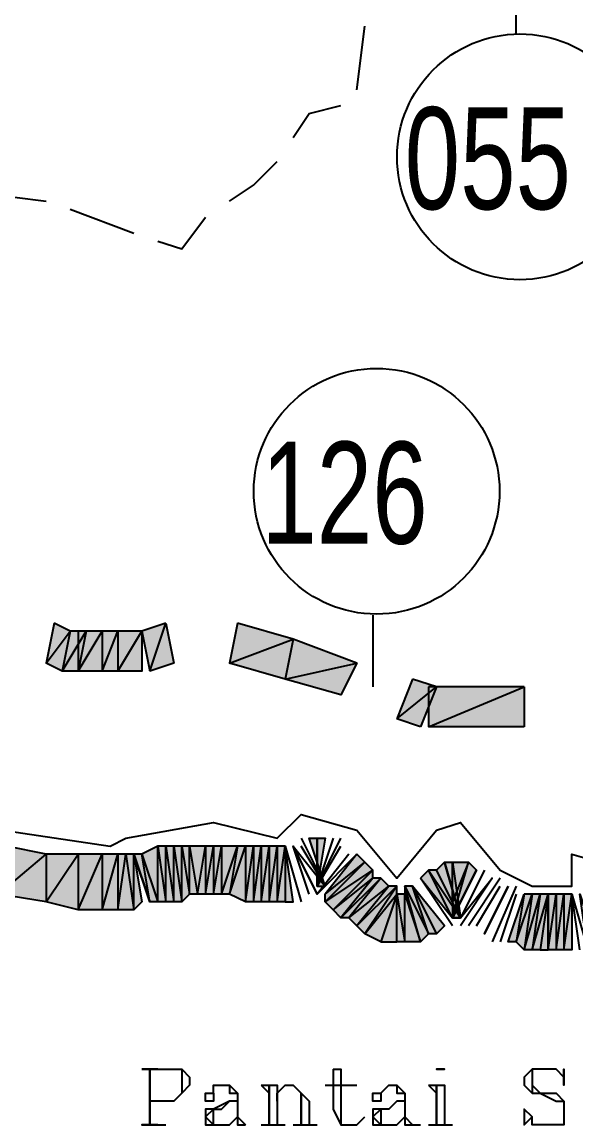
# Model space of a CAD drawing. Header units: millimetres. Extents: x 658 to 813, y 806 to 883.
# Drawn here: x 785.3833 to 785.5947, y 862.6669 to 863.0879 of the extents above; entities that cross this region are included whole.
import ezdxf

# ---------------------------------------------------------------- set-up
doc = ezdxf.new("R2010")
doc.units = ezdxf.units.MM
doc.header["$LTSCALE"] = 0.1
doc.linetypes.add('atContinuous2', pattern=[0])
for name, color, linetype in [('BATKAB', 7, 'Continuous'), ('LINK NAS BARU', 7, 'Continuous'), ('LINK SN', 7, 'Continuous'), ('PANTAI', 7, 'Continuous'), ('pantai1', 7, 'Continuous'), ('RENC-JL-SN', 7, 'Continuous'), ('TEXT', 8, 'Continuous'), ('zat_Mask_solid', 7, 'Continuous')]:
    doc.layers.add(name, color=color, linetype=linetype)
doc.styles.add('Style2', font='arial.ttf', dxfattribs={"height": 0.2})

msp = doc.modelspace()

# ---------------------------------------------------------------- hatches: boundary and pattern name
at = {"layer": 'pantai1'}
for points in [[(785.37731, 862.7733), (785.37427, 862.75506), (785.39251, 862.77026)], [(785.49587, 862.76722), (785.49283, 862.77634), (785.49587, 862.77634)], [(785.37427, 862.75506), (785.39251, 862.77026), (785.39251, 862.75202)], [(785.42595, 862.77026), (785.43203, 862.75202), (785.42899, 862.77026)], [(785.51107, 862.77026), (785.49891, 862.75506), (785.51411, 862.76722)], [(785.49587, 862.76722), (785.49587, 862.7581), (785.49891, 862.7581)], [(785.53539, 862.76114), (785.54755, 862.74594), (785.53843, 862.76418)], [(785.54451, 862.76722), (785.54755, 862.76722), (785.55059, 862.74594)], [(785.54755, 862.75202), (785.54755, 862.76722), (785.55363, 862.76722)], [(785.52627, 862.75506), (785.52931, 862.73682), (785.52627, 862.73682)], [(785.57491, 862.75506), (785.57187, 862.73682), (785.56883, 862.73682)]]:
    msp.add_hatch(color=7, dxfattribs=at).paths.add_polyline_path(points)
h = msp.add_hatch(color=7, dxfattribs=at)
h.paths.add_polyline_path([(785.43203, 862.75202), (785.42899, 862.77026), (785.43507, 862.75202)], flags=16)
h.paths.add_polyline_path([(785.42899, 862.77026), (785.43507, 862.75202), (785.43507, 862.7733)])
h = msp.add_hatch(color=7, dxfattribs=at)
h.paths.add_polyline_path([(785.43507, 862.75202), (785.43507, 862.7733), (785.43811, 862.75202)], flags=16)
h.paths.add_polyline_path([(785.43507, 862.7733), (785.43811, 862.75202), (785.43811, 862.7733)])
h = msp.add_hatch(color=7, dxfattribs=at)
h.paths.add_polyline_path([(785.43811, 862.75202), (785.43811, 862.7733), (785.44115, 862.75202)], flags=16)
h.paths.add_polyline_path([(785.43811, 862.7733), (785.44115, 862.75202), (785.44115, 862.7733)])
h = msp.add_hatch(color=7, dxfattribs=at)
h.paths.add_polyline_path([(785.44115, 862.75202), (785.44115, 862.7733), (785.44419, 862.75202)], flags=16)
h.paths.add_polyline_path([(785.44115, 862.7733), (785.44419, 862.75202), (785.44419, 862.7733)])
h = msp.add_hatch(color=7, dxfattribs=at)
h.paths.add_polyline_path([(785.44419, 862.75202), (785.44419, 862.7733), (785.44723, 862.75506)])
h.paths.add_polyline_path([(785.44419, 862.7733), (785.44723, 862.75506), (785.44723, 862.7733)], flags=17)
h = msp.add_hatch(color=7, dxfattribs=at)
h.paths.add_polyline_path([(785.44723, 862.75506), (785.44723, 862.7733), (785.45027, 862.75506)], flags=16)
h.paths.add_polyline_path([(785.44723, 862.7733), (785.45027, 862.75506), (785.45331, 862.7733)])
h.paths.add_polyline_path([(785.45027, 862.75506), (785.45331, 862.7733), (785.45331, 862.75506)], flags=17)
h = msp.add_hatch(color=7, dxfattribs=at)
h.paths.add_polyline_path([(785.45331, 862.7733), (785.45331, 862.75506), (785.45635, 862.7733)], flags=16)
h.paths.add_polyline_path([(785.45331, 862.75506), (785.45635, 862.7733), (785.45635, 862.75506)])
h = msp.add_hatch(color=7, dxfattribs=at)
h.paths.add_polyline_path([(785.45635, 862.7733), (785.45635, 862.75506), (785.45939, 862.7733)], flags=16)
h.paths.add_polyline_path([(785.45635, 862.75506), (785.45939, 862.7733), (785.45939, 862.75506)])
h = msp.add_hatch(color=7, dxfattribs=at)
h.paths.add_polyline_path([(785.45939, 862.7733), (785.45939, 862.75506), (785.46547, 862.7733)], flags=16)
h.paths.add_polyline_path([(785.45939, 862.75506), (785.46547, 862.7733), (785.46243, 862.75506)])
h = msp.add_hatch(color=7, dxfattribs=at)
h.paths.add_polyline_path([(785.46547, 862.7733), (785.46243, 862.75506), (785.46851, 862.7733)], flags=16)
h.paths.add_polyline_path([(785.46243, 862.75506), (785.46851, 862.7733), (785.46851, 862.75202)])
h = msp.add_hatch(color=7, dxfattribs=at)
h.paths.add_polyline_path([(785.46851, 862.7733), (785.46851, 862.75202), (785.47155, 862.7733)], flags=16)
h.paths.add_polyline_path([(785.46851, 862.75202), (785.47155, 862.7733), (785.47155, 862.75202)])
h = msp.add_hatch(color=7, dxfattribs=at)
h.paths.add_polyline_path([(785.47155, 862.7733), (785.47155, 862.75202), (785.47459, 862.7733)], flags=16)
h.paths.add_polyline_path([(785.47155, 862.75202), (785.47459, 862.7733), (785.47459, 862.75202)])
h = msp.add_hatch(color=7, dxfattribs=at)
h.paths.add_polyline_path([(785.47459, 862.7733), (785.47459, 862.75202), (785.47763, 862.7733)], flags=16)
h.paths.add_polyline_path([(785.47459, 862.75202), (785.47763, 862.7733), (785.47763, 862.75202)])
h = msp.add_hatch(color=7, dxfattribs=at)
h.paths.add_polyline_path([(785.47763, 862.7733), (785.47763, 862.75202), (785.48067, 862.7733)], flags=16)
h.paths.add_polyline_path([(785.47763, 862.75202), (785.48067, 862.7733), (785.48067, 862.75202)])
h = msp.add_hatch(color=7, dxfattribs=at)
h.paths.add_polyline_path([(785.48067, 862.7733), (785.48067, 862.75202), (785.48371, 862.7733)], flags=16)
h.paths.add_polyline_path([(785.48067, 862.75202), (785.48371, 862.7733), (785.48371, 862.75202)])
h = msp.add_hatch(color=7, dxfattribs=at)
h.paths.add_polyline_path([(785.39251, 862.77026), (785.39251, 862.75202), (785.40467, 862.77026)], flags=16)
h.paths.add_polyline_path([(785.39251, 862.75202), (785.40467, 862.77026), (785.40467, 862.74898)])
h = msp.add_hatch(color=7, dxfattribs=at)
h.paths.add_polyline_path([(785.40467, 862.77026), (785.40467, 862.74898), (785.41379, 862.77026)], flags=16)
h.paths.add_polyline_path([(785.40467, 862.74898), (785.41379, 862.77026), (785.41379, 862.74898)])
h = msp.add_hatch(color=7, dxfattribs=at)
h.paths.add_polyline_path([(785.41379, 862.77026), (785.41379, 862.74898), (785.41987, 862.77026)], flags=16)
h.paths.add_polyline_path([(785.41379, 862.74898), (785.41987, 862.77026), (785.41987, 862.74898)])
h = msp.add_hatch(color=7, dxfattribs=at)
h.paths.add_polyline_path([(785.41987, 862.77026), (785.41987, 862.74898), (785.42291, 862.77026)], flags=16)
h.paths.add_polyline_path([(785.41987, 862.74898), (785.42291, 862.77026), (785.42595, 862.74898)])
h.paths.add_polyline_path([(785.42291, 862.77026), (785.42595, 862.74898), (785.42595, 862.77026)], flags=17)
h = msp.add_hatch(color=7, dxfattribs=at)
h.paths.add_polyline_path([(785.49891, 862.75506), (785.51411, 862.76722), (785.49891, 862.75202)], flags=17)
h.paths.add_polyline_path([(785.51411, 862.76722), (785.49891, 862.75202), (785.51715, 862.76418)])
h = msp.add_hatch(color=7, dxfattribs=at)
h.paths.add_polyline_path([(785.49891, 862.75202), (785.51715, 862.76418), (785.50195, 862.74898)])
h.paths.add_polyline_path([(785.51715, 862.76418), (785.50195, 862.74898), (785.51715, 862.76114)], flags=17)
h = msp.add_hatch(color=7, dxfattribs=at)
h.paths.add_polyline_path([(785.54755, 862.74594), (785.53843, 862.76418), (785.55059, 862.74594)], flags=16)
h.paths.add_polyline_path([(785.53843, 862.76418), (785.55059, 862.74594), (785.54147, 862.76418)])
h = msp.add_hatch(color=7, dxfattribs=at)
h.paths.add_polyline_path([(785.51715, 862.76114), (785.50499, 862.74594), (785.52019, 862.76114)], flags=16)
h.paths.add_polyline_path([(785.50499, 862.74594), (785.52019, 862.76114), (785.50803, 862.74594)])
h = msp.add_hatch(color=7, dxfattribs=at)
h.paths.add_polyline_path([(785.52323, 862.7581), (785.51107, 862.7429), (785.52627, 862.7581)], flags=16)
h.paths.add_polyline_path([(785.51107, 862.7429), (785.52627, 862.7581), (785.51411, 862.73986)])
h.paths.add_polyline_path([(785.52627, 862.7581), (785.51411, 862.73986), (785.52627, 862.75506)], flags=17)
h = msp.add_hatch(color=7, dxfattribs=at)
h.paths.add_polyline_path([(785.52931, 862.73682), (785.52931, 862.75506), (785.53539, 862.73682)], flags=16)
h.paths.add_polyline_path([(785.52931, 862.75506), (785.53539, 862.73682), (785.52931, 862.7581)], flags=17)
h.paths.add_polyline_path([(785.53539, 862.73682), (785.52931, 862.7581), (785.53843, 862.73986)])
h.paths.add_polyline_path([(785.52931, 862.7581), (785.53843, 862.73986), (785.53235, 862.7581)], flags=17)
h = msp.add_hatch(color=7, dxfattribs=at)
h.paths.add_polyline_path([(785.53843, 862.73986), (785.53235, 862.7581), (785.54147, 862.73986)], flags=16)
h.paths.add_polyline_path([(785.53235, 862.7581), (785.54147, 862.73986), (785.54451, 862.7429)])
h = msp.add_hatch(color=7, dxfattribs=at)
h.paths.add_polyline_path([(785.51411, 862.73986), (785.52627, 862.75506), (785.52019, 862.73682)])
h.paths.add_polyline_path([(785.52627, 862.75506), (785.52019, 862.73682), (785.52627, 862.73682)], flags=17)
h = msp.add_hatch(color=7, dxfattribs=at)
h.paths.add_polyline_path([(785.57491, 862.75506), (785.57187, 862.73682), (785.57795, 862.75506)], flags=16)
h.paths.add_polyline_path([(785.57187, 862.73682), (785.57795, 862.75506), (785.57491, 862.73378)])
h = msp.add_hatch(color=7, dxfattribs=at)
h.paths.add_polyline_path([(785.57795, 862.75506), (785.57491, 862.73378), (785.58099, 862.75506)], flags=16)
h.paths.add_polyline_path([(785.57491, 862.73378), (785.58099, 862.75506), (785.57795, 862.73378)])
h = msp.add_hatch(color=7, dxfattribs=at)
h.paths.add_polyline_path([(785.58099, 862.75506), (785.57795, 862.73378), (785.58403, 862.75506)], flags=16)
h.paths.add_polyline_path([(785.57795, 862.73378), (785.58403, 862.75506), (785.58099, 862.73378)])
h.paths.add_polyline_path([(785.58403, 862.75506), (785.58099, 862.73378), (785.58403, 862.73378)], flags=0)
h = msp.add_hatch(color=7, dxfattribs=at)
h.paths.add_polyline_path([(785.58403, 862.75506), (785.58403, 862.73378), (785.58707, 862.75506)], flags=16)
h.paths.add_polyline_path([(785.58403, 862.73378), (785.58707, 862.75506), (785.58707, 862.73378)])
h = msp.add_hatch(color=7, dxfattribs=at)
h.paths.add_polyline_path([(785.58707, 862.75506), (785.58707, 862.73378), (785.59011, 862.75506)], flags=16)
h.paths.add_polyline_path([(785.58707, 862.73378), (785.59011, 862.75506), (785.59011, 862.73378)])
h = msp.add_hatch(color=7, dxfattribs=at)
h.paths.add_polyline_path([(785.59011, 862.75506), (785.59011, 862.73378), (785.59315, 862.75506)], flags=16)
h.paths.add_polyline_path([(785.59011, 862.73378), (785.59315, 862.75506), (785.59315, 862.73378)])
at = {"layer": 'RENC-JL-SN'}
for points in [[(785.39555, 862.85842), (785.39251, 862.84322), (785.40163, 862.85538)], [(785.46547, 862.85842), (785.46243, 862.84322), (785.48675, 862.85234)], [(785.39251, 862.84322), (785.40163, 862.85538), (785.39859, 862.84018)], [(785.46243, 862.84322), (785.48675, 862.85234), (785.48371, 862.83714)], [(785.48675, 862.85234), (785.48371, 862.83714), (785.51107, 862.84322)], [(785.48371, 862.83714), (785.51107, 862.84322), (785.50499, 862.83106)]]:
    msp.add_hatch(color=7, dxfattribs=at).paths.add_polyline_path(points)
h = msp.add_hatch(color=7, dxfattribs=at)
h.paths.add_polyline_path([(785.42899, 862.85538), (785.43203, 862.84018), (785.43811, 862.85842)])
h.paths.add_polyline_path([(785.43203, 862.84018), (785.43811, 862.85842), (785.44115, 862.84322)])
h = msp.add_hatch(color=7, dxfattribs=at)
h.paths.add_polyline_path([(785.40163, 862.85538), (785.39859, 862.84018), (785.40771, 862.85538)], flags=16)
h.paths.add_polyline_path([(785.39859, 862.84018), (785.40771, 862.85538), (785.40467, 862.84018)])
h = msp.add_hatch(color=7, dxfattribs=at)
h.paths.add_polyline_path([(785.40467, 862.85538), (785.40467, 862.84018), (785.41379, 862.85538)], flags=16)
h.paths.add_polyline_path([(785.40467, 862.84018), (785.41379, 862.85538), (785.41379, 862.84018)])
h = msp.add_hatch(color=7, dxfattribs=at)
h.paths.add_polyline_path([(785.41379, 862.85538), (785.41379, 862.84018), (785.41987, 862.85538)], flags=16)
h.paths.add_polyline_path([(785.41379, 862.84018), (785.41987, 862.85538), (785.41987, 862.84018)])
h = msp.add_hatch(color=7, dxfattribs=at)
h.paths.add_polyline_path([(785.41987, 862.85538), (785.41987, 862.84018), (785.42899, 862.85538)], flags=16)
h.paths.add_polyline_path([(785.41987, 862.84018), (785.42899, 862.85538), (785.42899, 862.84018)])
h = msp.add_hatch(color=7, dxfattribs=at)
h.paths.add_polyline_path([(785.53235, 862.83714), (785.52627, 862.82194), (785.54147, 862.8341)])
h.paths.add_polyline_path([(785.52627, 862.82194), (785.54147, 862.8341), (785.53539, 862.8189)])
h = msp.add_hatch(color=7, dxfattribs=at)
h.paths.add_polyline_path([(785.53843, 862.8341), (785.53843, 862.8189), (785.57491, 862.8341)], flags=16)
h.paths.add_polyline_path([(785.53843, 862.8189), (785.57491, 862.8341), (785.57491, 862.8189)])
at = {"layer": 'zat_Mask_solid'}
for points in [[(785.48371, 862.7733), (785.48371, 862.75202), (785.48675, 862.75202)], [(785.49587, 862.77634), (785.49891, 862.77634), (785.49587, 862.7581)], [(785.42595, 862.74898), (785.42595, 862.77026), (785.42899, 862.75202)], [(785.55059, 862.74594), (785.54147, 862.76418), (785.54451, 862.76722)], [(785.55363, 862.76722), (785.55667, 862.76418), (785.54755, 862.74594)], [(785.50195, 862.74898), (785.51715, 862.76114), (785.50499, 862.74594)], [(785.52019, 862.76114), (785.50803, 862.74594), (785.52323, 862.7581)], [(785.50803, 862.74594), (785.52323, 862.7581), (785.51107, 862.7429)], [(785.52627, 862.75506), (785.52931, 862.73682), (785.52931, 862.75506)], [(785.54755, 862.75202), (785.54755, 862.74594), (785.55059, 862.74594)]]:
    msp.add_hatch(color=7, dxfattribs=at).paths.add_polyline_path(points)

# ---------------------------------------------------------------- linework, layer by layer
at = {"layer": 'BATKAB', "color": 7}
for points in [[(785.51107, 863.06211), (785.51411, 863.08643)], [(785.48675, 863.04387), (785.49283, 863.05299), (785.50499, 863.05603)], [(785.46243, 863.01955), (785.47155, 863.02563), (785.48067, 863.03475)], [(785.36819, 863.02259), (785.39251, 863.01955)], [(785.40163, 863.01651), (785.42595, 863.00739)], [(785.43507, 863.00435), (785.44419, 863.00131), (785.45331, 863.01347)]]:
    msp.add_lwpolyline(points, dxfattribs=at)
at = {"layer": 'LINK NAS BARU', "color": 7}
msp.add_lwpolyline([(785.57187, 863.08339), (785.57187, 863.10467), (785.54451, 863.12899)], dxfattribs=at)
at = {"layer": 'LINK NAS BARU', "color": 7, "linetype": 'atContinuous2'}
msp.add_circle((785.57332, 863.03649), 0.0469, dxfattribs=at)
at = {"layer": 'LINK SN', "color": 7}
msp.add_lwpolyline([(785.51715, 862.86146), (785.51715, 862.8341)], dxfattribs=at)
at = {"layer": 'LINK SN', "color": 7, "linetype": 'atContinuous2'}
msp.add_circle((785.5186, 862.90881), 0.0469, dxfattribs=at)
at = {"layer": 'PANTAI', "color": 7}
msp.add_lwpolyline([(785.35603, 862.78242), (785.41683, 862.7733), (785.42291, 862.77634), (785.45635, 862.78242), (785.48067, 862.77634), (785.48979, 862.78546), (785.51107, 862.77938), (785.52627, 862.76114), (785.54147, 862.77938), (785.55059, 862.78242), (785.56579, 862.76418), (785.57795, 862.7581), (785.59315, 862.7581), (785.59315, 862.76114), (785.59315, 862.77026), (785.61444, 862.76418)], dxfattribs=at)
at = {"layer": 'pantai1', "color": 7}
for points in [[(785.37731, 862.7733), (785.37427, 862.75506), (785.39251, 862.77026), (785.37731, 862.7733)], [(785.42899, 862.77026), (785.43507, 862.75202), (785.43507, 862.7733), (785.42899, 862.77026)], [(785.43507, 862.75202), (785.43507, 862.7733), (785.43811, 862.75202), (785.43507, 862.75202)], [(785.43507, 862.7733), (785.43811, 862.75202), (785.43811, 862.7733), (785.43507, 862.7733)], [(785.43811, 862.75202), (785.43811, 862.7733), (785.44115, 862.75202), (785.43811, 862.75202)], [(785.43811, 862.7733), (785.44115, 862.75202), (785.44115, 862.7733), (785.43811, 862.7733)], [(785.44115, 862.75202), (785.44115, 862.7733), (785.44419, 862.75202), (785.44115, 862.75202)], [(785.44115, 862.7733), (785.44419, 862.75202), (785.44419, 862.7733), (785.44115, 862.7733)], [(785.44419, 862.75202), (785.44419, 862.7733), (785.44723, 862.75506), (785.44419, 862.75202)], [(785.44419, 862.7733), (785.44723, 862.75506), (785.44723, 862.7733), (785.44419, 862.7733)], [(785.44723, 862.75506), (785.44723, 862.7733), (785.45027, 862.75506), (785.44723, 862.75506)], [(785.44723, 862.7733), (785.45027, 862.75506), (785.45331, 862.7733), (785.44723, 862.7733)], [(785.45027, 862.75506), (785.45331, 862.7733), (785.45331, 862.75506), (785.45027, 862.75506)], [(785.45331, 862.7733), (785.45331, 862.75506), (785.45635, 862.7733), (785.45331, 862.7733)], [(785.45331, 862.75506), (785.45635, 862.7733), (785.45635, 862.75506), (785.45331, 862.75506)], [(785.45635, 862.7733), (785.45635, 862.75506), (785.45939, 862.7733), (785.45635, 862.7733)], [(785.45635, 862.75506), (785.45939, 862.7733), (785.45939, 862.75506), (785.45635, 862.75506)], [(785.45939, 862.7733), (785.45939, 862.75506), (785.46547, 862.7733), (785.45939, 862.7733)], [(785.45939, 862.75506), (785.46547, 862.7733), (785.46243, 862.75506), (785.45939, 862.75506)], [(785.46547, 862.7733), (785.46243, 862.75506), (785.46851, 862.7733), (785.46547, 862.7733)], [(785.46243, 862.75506), (785.46851, 862.7733), (785.46851, 862.75202), (785.46243, 862.75506)], [(785.46851, 862.7733), (785.46851, 862.75202), (785.47155, 862.7733), (785.46851, 862.7733)], [(785.46851, 862.75202), (785.47155, 862.7733), (785.47155, 862.75202), (785.46851, 862.75202)], [(785.47155, 862.7733), (785.47155, 862.75202), (785.47459, 862.7733), (785.47155, 862.7733)], [(785.47155, 862.75202), (785.47459, 862.7733), (785.47459, 862.75202), (785.47155, 862.75202)], [(785.47459, 862.7733), (785.47459, 862.75202), (785.47763, 862.7733), (785.47459, 862.7733)], [(785.47459, 862.75202), (785.47763, 862.7733), (785.47763, 862.75202), (785.47459, 862.75202)], [(785.47763, 862.7733), (785.47763, 862.75202), (785.48067, 862.7733), (785.47763, 862.7733)], [(785.47763, 862.75202), (785.48067, 862.7733), (785.48067, 862.75202), (785.47763, 862.75202)], [(785.48067, 862.7733), (785.48067, 862.75202), (785.48371, 862.7733), (785.48067, 862.7733)], [(785.48067, 862.75202), (785.48371, 862.7733), (785.48371, 862.75202), (785.48067, 862.75202)], [(785.48371, 862.7733), (785.48371, 862.75202), (785.48675, 862.75202), (785.48371, 862.7733)], [(785.48371, 862.7733), (785.48979, 862.75202)], [(785.49283, 862.75506), (785.48675, 862.7733), (785.49587, 862.75506), (785.48675, 862.7733), (785.49891, 862.7581), (785.48979, 862.7733)], [(785.48979, 862.77634), (785.49891, 862.7581), (785.49283, 862.77634)], [(785.49587, 862.76722), (785.49283, 862.77634), (785.49587, 862.77634), (785.49587, 862.76722)], [(785.49587, 862.77634), (785.49891, 862.77634), (785.49587, 862.7581), (785.49587, 862.77634)], [(785.50195, 862.77634), (785.49587, 862.7581), (785.50499, 862.77634)], [(785.49587, 862.7581), (785.50499, 862.7733)], [(785.37427, 862.75506), (785.39251, 862.77026), (785.39251, 862.75202), (785.37427, 862.75506)], [(785.39251, 862.77026), (785.39251, 862.75202), (785.40467, 862.77026), (785.39251, 862.77026)], [(785.39251, 862.75202), (785.40467, 862.77026), (785.40467, 862.74898), (785.39251, 862.75202)], [(785.40467, 862.77026), (785.40467, 862.74898), (785.41379, 862.77026), (785.40467, 862.77026)], [(785.40467, 862.74898), (785.41379, 862.77026), (785.41379, 862.74898), (785.40467, 862.74898)], [(785.41379, 862.77026), (785.41379, 862.74898), (785.41987, 862.77026), (785.41379, 862.77026)], [(785.41379, 862.74898), (785.41987, 862.77026), (785.41987, 862.74898), (785.41379, 862.74898)], [(785.41987, 862.77026), (785.41987, 862.74898), (785.42291, 862.77026), (785.41987, 862.77026)], [(785.41987, 862.74898), (785.42291, 862.77026), (785.42595, 862.74898), (785.41987, 862.74898)], [(785.42291, 862.77026), (785.42595, 862.74898), (785.42595, 862.77026), (785.42291, 862.77026)], [(785.42595, 862.74898), (785.42595, 862.77026), (785.42899, 862.75202), (785.42595, 862.74898)], [(785.43203, 862.75202), (785.42595, 862.77026)], [(785.42595, 862.77026), (785.43203, 862.75202), (785.42899, 862.77026), (785.42595, 862.77026)], [(785.43203, 862.75202), (785.42899, 862.77026), (785.43507, 862.75202), (785.43203, 862.75202)], [(785.50803, 862.77026), (785.49587, 862.75506), (785.51107, 862.77026)], [(785.51107, 862.77026), (785.49891, 862.75506), (785.51411, 862.76722), (785.51107, 862.77026)], [(785.49587, 862.76722), (785.49587, 862.7581), (785.49891, 862.7581), (785.49587, 862.76722)], [(785.49891, 862.75506), (785.51411, 862.76722), (785.49891, 862.75202), (785.49891, 862.75506)], [(785.51411, 862.76722), (785.49891, 862.75202), (785.51715, 862.76418), (785.51411, 862.76722)], [(785.49891, 862.75202), (785.51715, 862.76418), (785.50195, 862.74898), (785.49891, 862.75202)], [(785.51715, 862.76418), (785.50195, 862.74898), (785.51715, 862.76114), (785.51715, 862.76418)], [(785.53539, 862.76114), (785.54755, 862.74594), (785.53843, 862.76418), (785.53539, 862.76114)], [(785.54755, 862.74594), (785.53843, 862.76418), (785.55059, 862.74594), (785.54755, 862.74594)], [(785.53843, 862.76418), (785.55059, 862.74594), (785.54147, 862.76418), (785.53843, 862.76418)], [(785.55059, 862.74594), (785.54147, 862.76418), (785.54451, 862.76722), (785.55059, 862.74594)], [(785.54451, 862.76722), (785.54755, 862.76722), (785.55059, 862.74594), (785.54451, 862.76722)], [(785.54755, 862.75202), (785.54755, 862.76722), (785.55363, 862.76722), (785.54755, 862.75202)], [(785.55363, 862.76722), (785.55667, 862.76418), (785.54755, 862.74594), (785.55363, 862.76722)], [(785.54755, 862.74594), (785.55667, 862.76418)], [(785.55971, 862.76418), (785.55059, 862.74594), (785.56275, 862.76114), (785.55059, 862.7429)], [(785.50195, 862.74898), (785.51715, 862.76114), (785.50499, 862.74594), (785.50195, 862.74898)], [(785.51715, 862.76114), (785.50499, 862.74594), (785.52019, 862.76114), (785.51715, 862.76114)], [(785.50499, 862.74594), (785.52019, 862.76114), (785.50803, 862.74594), (785.50499, 862.74594)], [(785.52019, 862.76114), (785.50803, 862.74594), (785.52323, 862.7581), (785.52019, 862.76114)], [(785.54755, 862.7429), (785.53539, 862.76114)], [(785.56579, 862.76114), (785.55363, 862.7429)], [(785.50803, 862.74594), (785.52323, 862.7581), (785.51107, 862.7429), (785.50803, 862.74594)], [(785.52323, 862.7581), (785.51107, 862.7429), (785.52627, 862.7581), (785.52323, 862.7581)], [(785.51107, 862.7429), (785.52627, 862.7581), (785.51411, 862.73986), (785.51107, 862.7429)], [(785.52627, 862.7581), (785.51411, 862.73986), (785.52627, 862.75506), (785.52627, 862.7581)], [(785.52931, 862.75506), (785.53539, 862.73682), (785.52931, 862.7581), (785.52931, 862.75506)], [(785.53539, 862.73682), (785.52931, 862.7581), (785.53843, 862.73986), (785.53539, 862.73682)], [(785.52931, 862.7581), (785.53843, 862.73986), (785.53235, 862.7581), (785.52931, 862.7581)], [(785.53843, 862.73986), (785.53235, 862.7581), (785.54147, 862.73986), (785.53843, 862.73986)], [(785.53235, 862.7581), (785.54147, 862.73986), (785.54451, 862.7429), (785.53235, 862.7581)], [(785.55667, 862.7429), (785.56579, 862.7581)], [(785.56883, 862.7581), (785.55971, 862.73986), (785.56883, 862.7581)], [(785.57187, 862.7581), (785.56275, 862.73682)], [(785.51411, 862.73986), (785.52627, 862.75506), (785.52019, 862.73682), (785.51411, 862.73986)], [(785.52627, 862.75506), (785.52019, 862.73682), (785.52627, 862.73682), (785.52627, 862.75506)], [(785.52627, 862.75506), (785.52931, 862.73682), (785.52627, 862.73682), (785.52627, 862.75506)], [(785.52627, 862.75506), (785.52931, 862.73682), (785.52931, 862.75506), (785.52627, 862.75506)], [(785.52931, 862.73682), (785.52931, 862.75506), (785.53539, 862.73682), (785.52931, 862.73682)], [(785.54755, 862.75202), (785.54755, 862.74594), (785.55059, 862.74594), (785.54755, 862.75202)], [(785.57187, 862.75506), (785.56579, 862.73682)], [(785.57491, 862.75506), (785.57187, 862.73682), (785.56883, 862.73682), (785.57491, 862.75506)], [(785.57491, 862.75506), (785.57187, 862.73682), (785.57795, 862.75506), (785.57491, 862.75506)], [(785.57187, 862.73682), (785.57795, 862.75506), (785.57491, 862.73378), (785.57187, 862.73682)], [(785.57795, 862.75506), (785.57491, 862.73378), (785.58099, 862.75506), (785.57795, 862.75506)], [(785.57491, 862.73378), (785.58099, 862.75506), (785.57795, 862.73378), (785.57491, 862.73378)], [(785.58099, 862.75506), (785.57795, 862.73378), (785.58403, 862.75506), (785.58099, 862.75506)], [(785.57795, 862.73378), (785.58403, 862.75506), (785.58099, 862.73378), (785.57795, 862.73378)], [(785.58403, 862.75506), (785.58099, 862.73378), (785.58403, 862.73378), (785.58403, 862.75506)], [(785.58403, 862.75506), (785.58403, 862.73378), (785.58707, 862.75506), (785.58403, 862.75506)], [(785.58403, 862.73378), (785.58707, 862.75506), (785.58707, 862.73378), (785.58403, 862.73378)], [(785.58707, 862.75506), (785.58707, 862.73378), (785.59011, 862.75506), (785.58707, 862.75506)], [(785.58707, 862.73378), (785.59011, 862.75506), (785.59011, 862.73378), (785.58707, 862.73378)], [(785.59011, 862.75506), (785.59011, 862.73378), (785.59315, 862.75506), (785.59011, 862.75506)], [(785.59011, 862.73378), (785.59315, 862.75506), (785.59315, 862.73378), (785.59011, 862.73378)], [(785.59619, 862.73378), (785.59315, 862.75506), (785.59923, 862.73378), (785.59619, 862.75506), (785.60227, 862.73682)]]:
    msp.add_lwpolyline(points, dxfattribs=at)
at = {"layer": 'RENC-JL-SN', "color": 7, "linetype": 'atContinuous2'}
for p, q in [((785.43811, 862.85842), (785.42899, 862.85538)), ((785.43203, 862.84018), (785.43811, 862.85842)), ((785.43203, 862.84018), (785.43811, 862.85842)), ((785.43811, 862.85842), (785.44115, 862.84322)), ((785.42899, 862.85538), (785.43203, 862.84018)), ((785.44115, 862.84322), (785.43203, 862.84018)), ((785.53235, 862.83714), (785.52627, 862.82194)), ((785.54147, 862.8341), (785.53235, 862.83714)), ((785.52627, 862.82194), (785.54147, 862.8341)), ((785.52627, 862.82194), (785.54147, 862.8341)), ((785.54147, 862.8341), (785.53539, 862.8189)), ((785.53843, 862.8341), (785.53843, 862.8189)), ((785.53843, 862.8189), (785.57491, 862.8341)), ((785.57491, 862.8341), (785.53843, 862.8341)), ((785.53843, 862.8189), (785.57491, 862.8341)), ((785.57491, 862.8341), (785.57491, 862.8189)), ((785.53539, 862.8189), (785.52627, 862.82194)), ((785.57491, 862.8189), (785.53843, 862.8189))]:
    msp.add_line(p, q, dxfattribs=at)
at = {"layer": 'RENC-JL-SN', "color": 7}
for points in [[(785.39555, 862.85842), (785.39251, 862.84322), (785.40163, 862.85538), (785.39555, 862.85842)], [(785.46547, 862.85842), (785.46243, 862.84322), (785.48675, 862.85234), (785.46547, 862.85842)], [(785.39251, 862.84322), (785.40163, 862.85538), (785.39859, 862.84018), (785.39251, 862.84322)], [(785.40163, 862.85538), (785.39859, 862.84018), (785.40771, 862.85538), (785.40163, 862.85538)], [(785.39859, 862.84018), (785.40771, 862.85538), (785.40467, 862.84018), (785.39859, 862.84018)], [(785.40467, 862.85538), (785.40467, 862.84018), (785.41379, 862.85538), (785.40467, 862.85538)], [(785.40467, 862.84018), (785.41379, 862.85538), (785.41379, 862.84018), (785.40467, 862.84018)], [(785.41379, 862.85538), (785.41379, 862.84018), (785.41987, 862.85538), (785.41379, 862.85538)], [(785.41379, 862.84018), (785.41987, 862.85538), (785.41987, 862.84018), (785.41379, 862.84018)], [(785.41987, 862.85538), (785.41987, 862.84018), (785.42899, 862.85538), (785.41987, 862.85538)], [(785.41987, 862.84018), (785.42899, 862.85538), (785.42899, 862.84018), (785.41987, 862.84018)], [(785.46243, 862.84322), (785.48675, 862.85234), (785.48371, 862.83714), (785.46243, 862.84322)], [(785.48675, 862.85234), (785.48371, 862.83714), (785.51107, 862.84322), (785.48675, 862.85234)], [(785.48371, 862.83714), (785.51107, 862.84322), (785.50499, 862.83106), (785.48371, 862.83714)]]:
    msp.add_lwpolyline(points, dxfattribs=at)
at = {"layer": 'TEXT', "color": 7}
for points in [[(785.42899, 862.68818), (785.44115, 862.68818), (785.44419, 862.68818), (785.44723, 862.68514), (785.44723, 862.6821), (785.44419, 862.67906), (785.44115, 862.67602), (785.43203, 862.67602)], [(785.42899, 862.68818), (785.43203, 862.68818), (785.42899, 862.68818)], [(785.43203, 862.68818), (785.43203, 862.6669), (785.43203, 862.68818), (785.43203, 862.6669)], [(785.43507, 862.68818), (785.43203, 862.68818), (785.43507, 862.68818)], [(785.44115, 862.68818), (785.44419, 862.68818), (785.44419, 862.68514), (785.44419, 862.67906), (785.44115, 862.67602)], [(785.44419, 862.68818), (785.44419, 862.68514), (785.44419, 862.6821), (785.44419, 862.67906)], [(785.50195, 862.68818), (785.50195, 862.67298), (785.50499, 862.6669), (785.50803, 862.6669), (785.51107, 862.6669), (785.51411, 862.66994)], [(785.50195, 862.68818), (785.50499, 862.68818), (785.50499, 862.66994), (785.50499, 862.6669), (785.50803, 862.6669)], [(785.50499, 862.68818), (785.50499, 862.66994), (785.50499, 862.6669)], [(785.54147, 862.68818), (785.54451, 862.68818), (785.54147, 862.68818), (785.54451, 862.68818)], [(785.59011, 862.68514), (785.59011, 862.68818), (785.59011, 862.6821), (785.59011, 862.68514), (785.58707, 862.68818), (785.58403, 862.68818), (785.58099, 862.68818), (785.57795, 862.68818), (785.57491, 862.68514), (785.57491, 862.6821), (785.57795, 862.67906), (785.58099, 862.67906), (785.58707, 862.67602), (785.59011, 862.67602), (785.59011, 862.67298), (785.59011, 862.66994), (785.59011, 862.6669)], [(785.57795, 862.68818), (785.57795, 862.68514), (785.57795, 862.6821), (785.58099, 862.67906), (785.58707, 862.67906), (785.59011, 862.67602), (785.59011, 862.67298), (785.59011, 862.66994), (785.59011, 862.6669), (785.58707, 862.6669), (785.58403, 862.6669), (785.57795, 862.6669), (785.57795, 862.66994), (785.57491, 862.67298), (785.57491, 862.6669), (785.57795, 862.66994)], [(785.45635, 862.67906), (785.45635, 862.67602), (785.45331, 862.67602), (785.45331, 862.67906), (785.45635, 862.67906), (785.45635, 862.6821), (785.46243, 862.6821), (785.46547, 862.67906), (785.46547, 862.67602), (785.46547, 862.66994), (785.46851, 862.6669)], [(785.46243, 862.6821), (785.46243, 862.67906), (785.46547, 862.67906), (785.46547, 862.66994), (785.46547, 862.6669), (785.46851, 862.6669)], [(785.47459, 862.6821), (785.48067, 862.6821), (785.48067, 862.6669)], [(785.47459, 862.6821), (785.47763, 862.67906), (785.47763, 862.6821)], [(785.47763, 862.6821), (785.47763, 862.6669), (785.47763, 862.67906)], [(785.48067, 862.67602), (785.48067, 862.67906), (785.48371, 862.6821), (785.48675, 862.6821), (785.48979, 862.67906), (785.49283, 862.67602), (785.49283, 862.6669)], [(785.48979, 862.67906), (785.48979, 862.67602), (785.48979, 862.6669), (785.48979, 862.67602), (785.48979, 862.67906), (785.48675, 862.6821)], [(785.49891, 862.6821), (785.51107, 862.6821)], [(785.52019, 862.67906), (785.52019, 862.67602), (785.51715, 862.67602), (785.51715, 862.67906), (785.52019, 862.67906), (785.52323, 862.6821), (785.52627, 862.6821), (785.52931, 862.67906), (785.52931, 862.67602), (785.52931, 862.66994), (785.53235, 862.6669)], [(785.52627, 862.6821), (785.52627, 862.67906), (785.52931, 862.67906), (785.52931, 862.66994), (785.52931, 862.6669), (785.53235, 862.6669), (785.53539, 862.6669)], [(785.53843, 862.6821), (785.54451, 862.6821), (785.54451, 862.6669)], [(785.53843, 862.6821), (785.54147, 862.67906), (785.54147, 862.6821)], [(785.54147, 862.6821), (785.54147, 862.6669), (785.54147, 862.67906)], [(785.57795, 862.6821), (785.57795, 862.67906), (785.58099, 862.67906), (785.58707, 862.67602), (785.59011, 862.67602), (785.59011, 862.67298)], [(785.46547, 862.67602), (785.46243, 862.67602), (785.45635, 862.67298), (785.45331, 862.67298), (785.45331, 862.66994), (785.45331, 862.6669), (785.45635, 862.6669), (785.46243, 862.6669), (785.46547, 862.66994)], [(785.45635, 862.67298), (785.45331, 862.66994), (785.45635, 862.6669), (785.45635, 862.66994), (785.45635, 862.67298), (785.45939, 862.67298), (785.46243, 862.67602)], [(785.46547, 862.67906), (785.46547, 862.67602), (785.46547, 862.66994), (785.46547, 862.6669)], [(785.52931, 862.67602), (785.52627, 862.67602), (785.52323, 862.67298), (785.51715, 862.67298), (785.51715, 862.66994), (785.51715, 862.6669), (785.52323, 862.6669), (785.52627, 862.6669), (785.52931, 862.66994)], [(785.52627, 862.67602), (785.52323, 862.67298), (785.52019, 862.67298), (785.52019, 862.66994), (785.52019, 862.6669), (785.52323, 862.6669)], [(785.52931, 862.67906), (785.52931, 862.67602), (785.52931, 862.66994), (785.52931, 862.6669)], [(785.52019, 862.67298), (785.51715, 862.66994), (785.52019, 862.6669)], [(785.42899, 862.6669), (785.43811, 862.6669)], [(785.43203, 862.6669), (785.42899, 862.6669), (785.43203, 862.6669), (785.43507, 862.6669), (785.43203, 862.6669)], [(785.47459, 862.6669), (785.48371, 862.6669)], [(785.47459, 862.6669), (785.47763, 862.6669)], [(785.48675, 862.6669), (785.49587, 862.6669)], [(785.48675, 862.6669), (785.48979, 862.6669)], [(785.53843, 862.6669), (785.54755, 862.6669)], [(785.53843, 862.6669), (785.54147, 862.6669)], [(785.54451, 862.6669), (785.54755, 862.6669)]]:
    msp.add_lwpolyline(points, dxfattribs=at)

# ---------------------------------------------------------------- texts
at = {"layer": 'LINK NAS BARU', "color": 7, "style": 'Style2', "width": 0.7}
msp.add_text('055', height=0.038913, rotation=0.0006, dxfattribs=at).set_placement((785.52931, 863.01651))
at = {"layer": 'LINK SN', "color": 7, "style": 'Style2', "width": 0.7}
msp.add_text('126', height=0.038913, rotation=0.0006, dxfattribs=at).set_placement((785.47459, 862.88882))

doc.saveas('drawing.dxf')
